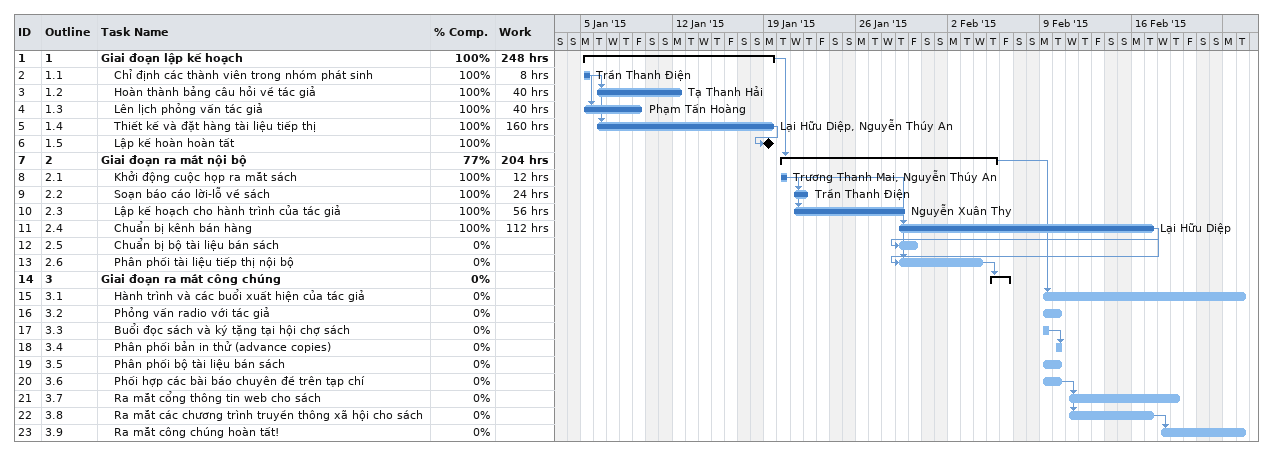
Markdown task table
| ID | WBS | Task | Start | Finish | Predecessors | Resources | % complete | Work (h) |
|---|---|---|---|---|---|---|---|---|
| 1 | 1 | **Giai đoạn lập kế hoạch** | 2015-01-05 | 2015-01-19 |  |  | 100 | 248 |
| 2 | 1.1 | Chỉ định các thành viên trong nhóm phát sinh | 2015-01-05 | 2015-01-05 |  | Trần Thanh Điện | 100 | 8 |
| 3 | 1.2 | Hoàn thành bảng câu hỏi về tác giả | 2015-01-06 | 2015-01-12 | 2 | Tạ Thanh Hải | 100 | 40 |
| 4 | 1.3 | Lên lịch phỏng vấn tác giả | 2015-01-05 | 2015-01-09 | 2 | Phạm Tấn Hoàng | 100 | 40 |
| 5 | 1.4 | Thiết kế và đặt hàng tài liệu tiếp thị | 2015-01-06 | 2015-01-19 | 2 | Lại Hữu Diệp, Nguyễn Thúy An | 100 | 160 |
| 6 | 1.5 | Lập kế hoàn hoàn tất (milestone) | 2015-01-19 | 2015-01-19 | 5 |  | 100 |  |
| 7 | 2 | **Giai đoạn ra mắt nội bộ** | 2015-01-20 | 2015-02-05 | 1 |  | 77 | 204 |
| 8 | 2.1 | Khởi động cuộc họp ra mắt sách | 2015-01-20 | 2015-01-20 |  | Trương Thanh Mai, Nguyễn Thúy An | 100 | 12 |
| 9 | 2.2 | Soạn báo cáo lời-lỗ về sách | 2015-01-21 | 2015-01-22 | 8 | Trần Thanh Điện | 100 | 24 |
| 10 | 2.3 | Lập kế hoạch cho hành trình của tác giả | 2015-01-21 | 2015-01-29 | 8 | Nguyễn Xuân Thy | 100 | 56 |
| 11 | 2.4 | Chuẩn bị kênh bán hàng | 2015-01-29 | 2015-02-17 | 8 | Lại Hữu Diệp | 100 | 112 |
| 12 | 2.5 | Chuẩn bị bộ tài liệu bán sách | 2015-01-29 | 2015-01-30 | 11 |  | 0 |  |
| 13 | 2.6 | Phân phối tài liệu tiếp thị nội bộ | 2015-01-29 | 2015-02-04 | 8, 11 |  | 0 |  |
| 14 | 3 | **Giai đoạn ra mắt công chúng** | 2015-02-05 | 2015-02-06 | 13 |  | 0 |  |
| 15 | 3.1 | Hành trình và các buổi xuất hiện của tác giả | 2015-02-09 | 2015-02-24 | 7 |  | 0 |  |
| 16 | 3.2 | Phỏng vấn radio với tác giả | 2015-02-09 | 2015-02-10 |  |  | 0 |  |
| 17 | 3.3 | Buổi đọc sách và ký tặng tại hội chợ sách | 2015-02-09 | 2015-02-09 |  |  | 0 |  |
| 18 | 3.4 | Phân phối bản in thử (advance copies) | 2015-02-10 | 2015-02-10 | 17 |  | 0 |  |
| 19 | 3.5 | Phân phối bộ tài liệu bán sách | 2015-02-09 | 2015-02-10 |  |  | 0 |  |
| 20 | 3.6 | Phối hợp các bài báo chuyên đề trên tạp chí | 2015-02-09 | 2015-02-10 |  |  | 0 |  |
| 21 | 3.7 | Ra mắt cổng thông tin web cho sách | 2015-02-11 | 2015-02-19 | 20 |  | 0 |  |
| 22 | 3.8 | Ra mắt các chương trình truyền thông xã hội cho sách | 2015-02-11 | 2015-02-17 | 20 |  | 0 |  |
| 23 | 3.9 | Ra mắt công chúng hoàn tất! | 2015-02-18 | 2015-02-24 | 22 |  | 0 |  |
